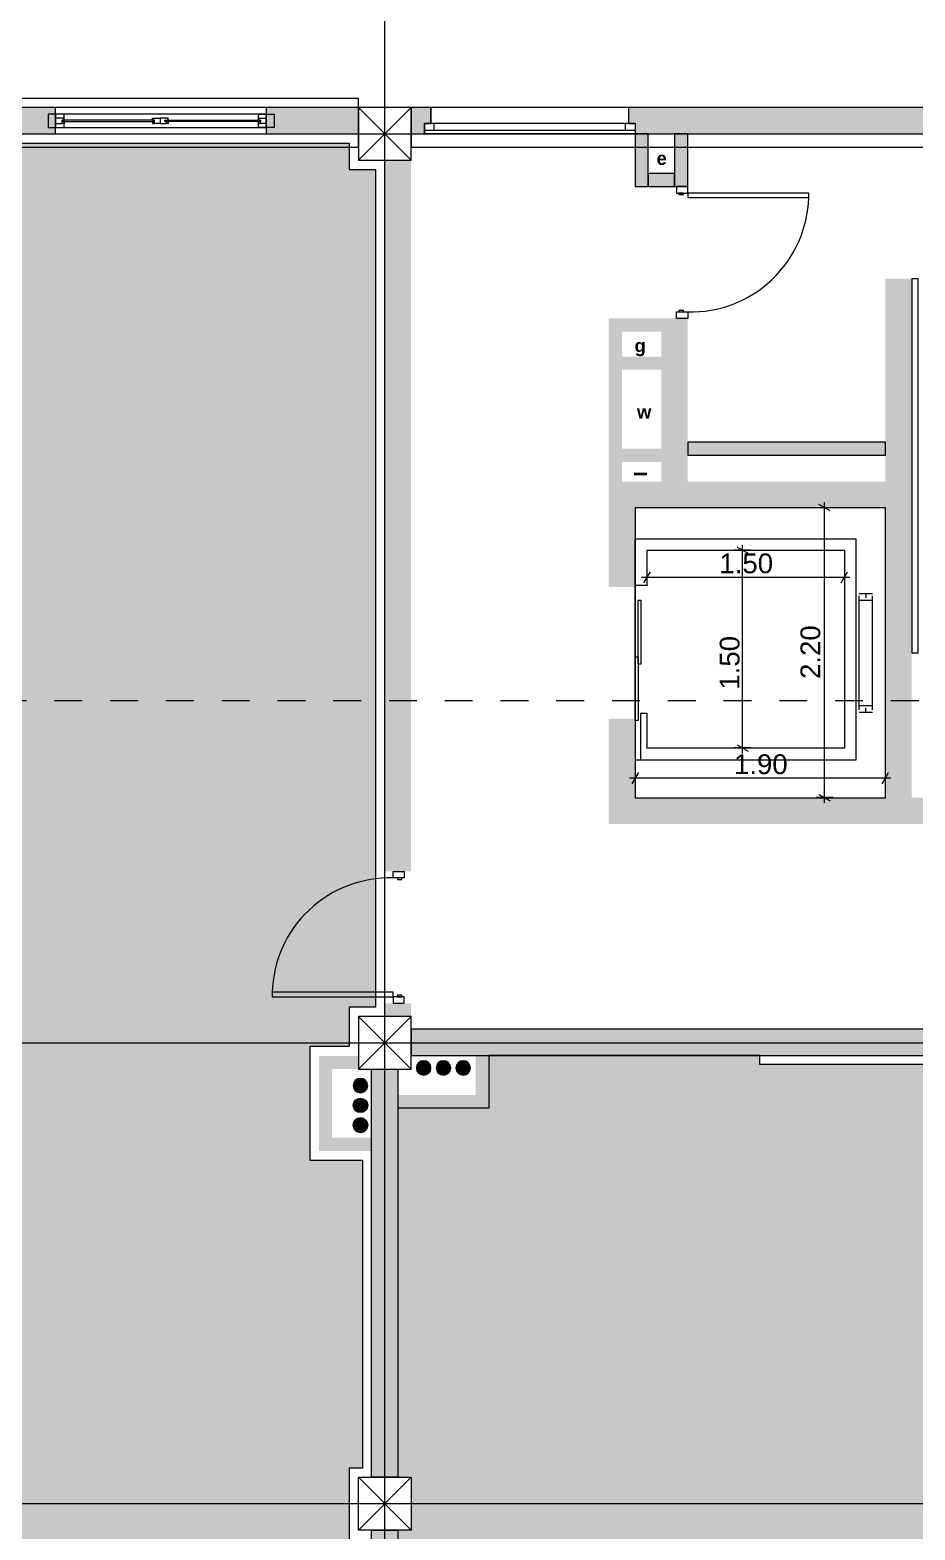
# Model space of a CAD drawing. Header units: millimetres. Extents: x 476244520 to 476657119, y 4620824743 to 4621446928.
# Drawn here: x 476415261 to 476421979, y 4621073856 to 4621085246 of the extents above; entities that cross this region are included whole.
import ezdxf

# ---------------------------------------------------------------- set-up
doc = ezdxf.new("R2010")
doc.units = ezdxf.units.MM
doc.header["$MEASUREMENT"] = 0
doc.linetypes.add('Dashed', pattern=[423.333333, 211.666667, -211.666667])
for name, color, linetype, lineweight in [('2D Drafting - General_Pen_No__1_Pen_No__7', 7, 'Continuous', 0), ('2D Drafting - General_Pen_No__1_Pen_No__7_Pen_No__7', 7, 'Continuous', 0), ('2D Drafting - General_Pen_No__250_Pen_No__7_Pen_No__154', 154, 'Continuous', 0), ('2D Drafting - General_Pen_No__250_Pen_No__7_Pen_No__250', 7, 'Continuous', 0), ('2D Drafting - General_Pen_No__250_Pen_No__7_Pen_No__7', 7, 'Continuous', 0), ('Doors_Pen_No__7_Pen_No__7_Pen_No__7', 7, 'Continuous', 0), ('G-Anno-Nplt_Pen_No__151', 151, 'Continuous', 0), ('G-Anno-Nplt_Pen_No__4', 7, 'Continuous', 0), ('G-Anno-Nplt_Pen_No__7', 7, 'Continuous', 0), ('gegmebi_Pen_No__7_Pen_No__7', 7, 'Continuous', 0), ('kar-panjara_Pen_No__7_Pen_No__7_Pen_No__7', 7, 'Continuous', 0), ('New_._Pen_No__1', 1, 'Continuous', 0), ('New_2D Drafting - General_Pen_No__250_Pen_No__7_Pen_No__154', 154, 'Continuous', 0), ('New_2D Drafting - General_Pen_No__250_Pen_No__7_Pen_No__250', 7, 'Continuous', 0), ('New_2D Drafting - General_Pen_No__250_Pen_No__7_Pen_No__7', 7, 'Continuous', 0), ('New_2D Drafting - General_Pen_No__30_Pen_No__9_Pen_No__9_Pen_No__250', 7, 'Continuous', 0), ('New_2D Drafting - General_Pen_No__30_Pen_No__9_Pen_No__9_Pen_No__4', 7, 'Continuous', 0), ('New_2D Drafting - General_Pen_No__30_Pen_No__9_Pen_No__9_Pen_No__7', 7, 'Continuous', 0), ('New_R03_Nakveti_Pen_No__250', 7, 'Continuous', 0), ('New_R03_Nakveti_Pen_No__4', 7, 'Continuous', 0), ('New_reg_nak_Pen_No__7', 7, 'Continuous', 0), ('New_shenobebi_Pen_No__1', 1, 'Continuous', 0), ('New_shenobebi_Pen_No__7', 7, 'Continuous', 0), ('New_Structural - Bearing_Pen_No__250', 7, 'Continuous', 0), ('shaxtebi da milebi_Pen_No__1_Pen_No__1_Pen_No__1', 1, 'Continuous', 0), ('shaxtebi da milebi_Pen_No__1_Pen_No__1_Pen_No__5', 5, 'Continuous', 0), ('zoma_Pen_No__142', 142, 'Continuous', 0), ('zoma_Pen_No__5_Pen_No__5', 5, 'Continuous', 0)]:
    doc.layers.add(name, color=color, linetype=linetype, lineweight=lineweight)
doc.layers.add('shaxtebi da milebi_Pen_No__1_Pen_No__1_Pen_No__252', color=7, linetype='Continuous', lineweight=0, true_color=0x666666)
doc.layers.add('shaxtebi da milebi_Pen_No__5_Pen_No__5_Pen_No__252', color=7, linetype='Continuous', lineweight=0, true_color=0x666666)
doc.layers.add('zoma', color=7, linetype='Continuous')
doc.styles.add('GENERATED_STYLE_2', font='arial.ttf')
doc.styles.add('GENERATED_STYLE_5', font='arialbd.ttf')
doc.dimstyles.new('GENERATED_STYLE__10', dxfattribs={"dimtxt": 150, "dimasz": 64.421331, "dimexe": 0.18, "dimexo": 3, "dimgap": 0.09, "dimtad": 1, "dimlfac": 0.001, "dimzin": 0, "dimdsep": 46, "dimtxsty": 'GENERATED_STYLE_2', "dimblk": 'ARROWHEAD_2', "dimblk1": 'ARROWHEAD_2', "dimblk2": 'ARROWHEAD_2', "dimcen": 0.09, "dimclrd": 142, "dimclre": 142, "dimclrt": 142, "dimadec": 0, "dimazin": 0, "dimtfac": 1, "dimtdec": 4, "dimtmove": 2, "dimatfit": 3, "dimfxl": 1, "dimtolj": 1, "dimtzin": 0, "dimarcsym": 0})
doc.dimstyles.new('GENERATED_STYLE__11', dxfattribs={"dimtxt": 150, "dimasz": 64.421331, "dimexe": 0.18, "dimexo": 3, "dimgap": 0.09, "dimtad": 1, "dimlfac": 0.001, "dimzin": 0, "dimdsep": 46, "dimtxsty": 'GENERATED_STYLE_2', "dimblk": 'ARROWHEAD_2', "dimblk1": 'ARROWHEAD_2', "dimblk2": 'ARROWHEAD_2', "dimcen": 0.09, "dimclrd": 142, "dimclre": 142, "dimclrt": 142, "dimadec": 0, "dimazin": 0, "dimtfac": 1, "dimtdec": 4, "dimtmove": 0, "dimatfit": 3, "dimfxl": 1, "dimtolj": 1, "dimtzin": 0, "dimarcsym": 0})
doc.dimstyles.new('GENERATED_STYLE__9', dxfattribs={"dimtxt": 150, "dimasz": 64.421331, "dimexe": 0.18, "dimexo": 3, "dimgap": 0.09, "dimtad": 1, "dimtih": 1, "dimtoh": 1, "dimlfac": 0.001, "dimzin": 0, "dimdsep": 46, "dimtxsty": 'GENERATED_STYLE_2', "dimblk": 'ARROWHEAD_2', "dimblk1": 'ARROWHEAD_2', "dimblk2": 'ARROWHEAD_2', "dimcen": 0.09, "dimclrd": 142, "dimclre": 142, "dimclrt": 142, "dimadec": 0, "dimazin": 0, "dimtfac": 1, "dimtdec": 4, "dimtmove": 0, "dimatfit": 3, "dimfxl": 1, "dimtolj": 1, "dimtzin": 0, "dimarcsym": 0})

# ---------------------------------------------------------------- blocks, each defined once
blk = doc.blocks.new('*D343', base_point=(476844527, 4621385791))
at = {"layer": 'zoma_Pen_No__142', "color": 142, "linetype": 'Continuous', "lineweight": 0, "transparency": 16777216}
for p, q in [((476419854, 4621079628), (476419854, 4621079501)), ((476421754, 4621079628), (476421754, 4621079501)), ((476419854, 4621079564), (476419813, 4621079564)), ((476419879, 4621079607), (476419830, 4621079522)), ((476421754, 4621079564), (476419854, 4621079564)), ((476421730, 4621079522), (476421779, 4621079607)), ((476421796, 4621079564), (476421754, 4621079564))]:
    blk.add_line(p, q, dxfattribs=at)
at = {"layer": 'zoma_Pen_No__142', "color": 142, "lineweight": 0, "transparency": 16777216, "insert": (476420605, 4621079594), "char_height": 150, "attachment_point": 7, "style": 'GENERATED_STYLE_2'}
blk.add_mtext('\\A1;{\\pql;\\fArial CYR|b0|i0|c204|p34;1.90}', dxfattribs=at)
blk = doc.blocks.new('ARROWHEAD_2')
at = {"color": 0, "linetype": 'Continuous', "lineweight": 0}
for p, q in [((0, 0), (-1, 0)), ((-0.38, -0.66), (0.38, 0.66))]:
    blk.add_line(p, q, dxfattribs=at)
blk = doc.blocks.new('*D344', base_point=(476844527, 4621385791))
at = {"layer": 'zoma_Pen_No__142', "color": 142, "linetype": 'Continuous', "lineweight": 0, "transparency": 16777216}
for p, q in [((476420670, 4621081295), (476420670, 4621081336)), ((476420734, 4621081295), (476420606, 4621081295)), ((476420712, 4621081270), (476420628, 4621081319)), ((476420670, 4621079795), (476420670, 4621081295)), ((476420734, 4621079795), (476420606, 4621079795)), ((476420628, 4621079819), (476420712, 4621079770)), ((476420670, 4621079753), (476420670, 4621079795))]:
    blk.add_line(p, q, dxfattribs=at)
at = {"layer": 'zoma_Pen_No__142', "color": 142, "lineweight": 0, "transparency": 16777216, "insert": (476420649, 4621080237), "char_height": 150, "attachment_point": 7, "rotation": 90, "style": 'GENERATED_STYLE_2'}
blk.add_mtext('\\A1;{\\pql;\\fArial CYR|b0|i0|c204|p34;1.50}', dxfattribs=at)
blk = doc.blocks.new('*D345', base_point=(476844527, 4621385791))
at = {"layer": 'zoma_Pen_No__142', "color": 142, "linetype": 'Continuous', "lineweight": 0, "transparency": 16777216}
for p, q in [((476419968, 4621081131), (476419919, 4621081047)), ((476419944, 4621081152), (476419944, 4621081025)), ((476421419, 4621081047), (476421468, 4621081131)), ((476421444, 4621081152), (476421444, 4621081025)), ((476419944, 4621081089), (476419902, 4621081089)), ((476421444, 4621081089), (476419944, 4621081089)), ((476421485, 4621081089), (476421444, 4621081089))]:
    blk.add_line(p, q, dxfattribs=at)
at = {"layer": 'zoma_Pen_No__142', "color": 142, "lineweight": 0, "transparency": 16777216, "insert": (476420494, 4621081119), "char_height": 150, "attachment_point": 7, "style": 'GENERATED_STYLE_2'}
blk.add_mtext('\\A1;{\\pql;\\fArial CYR|b0|i0|c204|p34;1.50}', dxfattribs=at)
blk = doc.blocks.new('*D346', base_point=(476844527, 4621385791))
at = {"layer": 'zoma_Pen_No__142', "color": 142, "linetype": 'Continuous', "lineweight": 0, "transparency": 16777216}
for p, q in [((476421356, 4621081618), (476421229, 4621081618)), ((476421335, 4621081594), (476421250, 4621081642)), ((476421292, 4621081618), (476421292, 4621081659)), ((476421292, 4621079418), (476421292, 4621081618)), ((476421356, 4621079418), (476421229, 4621079418)), ((476421250, 4621079442), (476421335, 4621079394)), ((476421292, 4621079377), (476421292, 4621079418))]:
    blk.add_line(p, q, dxfattribs=at)
at = {"layer": 'zoma_Pen_No__142', "color": 142, "lineweight": 0, "transparency": 16777216, "insert": (476421262, 4621080318), "char_height": 150, "attachment_point": 7, "rotation": 90, "style": 'GENERATED_STYLE_2'}
blk.add_mtext('\\A1;{\\pql;\\fArial CYR|b0|i0|c204|p34;2.20}', dxfattribs=at)

msp = doc.modelspace()

# ---------------------------------------------------------------- hatches: boundary and pattern name
at = {"layer": '2D Drafting - General_Pen_No__250_Pen_No__7_Pen_No__154', "linetype": 'Continuous', "lineweight": 0}
for points in [[(476418154.207, 4621084656.6), (476418154.207, 4621084456.6), (476418254.207, 4621084456.6), (476418254.207, 4621084536.484), (476418304.21, 4621084536.484), (476418304.21, 4621084656.6), (476418254.207, 4621084656.6)], [(476419804.21, 4621084536.437), (476419854.21, 4621084536.437), (476419854.207, 4621084456.436), (476422954.207, 4621084456.436), (476422954.207, 4621084536.436), (476423004.201, 4621084536.436), (476423004.201, 4621084656.437), (476419804.21, 4621084656.437)]]:
    msp.add_hatch(color=154, dxfattribs=at).paths.add_polyline_path(points)
at = {"layer": '2D Drafting - General_Pen_No__250_Pen_No__7_Pen_No__7', "linetype": 'Continuous', "lineweight": 0}
for points in [[(476414454.207, 4621084456.437), (476415454.207, 4621084456.437), (476415454.207, 4621084656.437), (476414454.207, 4621084656.437)], [(476417054.209, 4621084456.437), (476417754.207, 4621084456.437), (476417754.207, 4621084656.437), (476417054.209, 4621084656.437)], [(476420154.208, 4621084456.437), (476420154.208, 4621084056.48), (476420254.208, 4621084056.48), (476420254.208, 4621084456.437)], [(476417954.207, 4621084256.437), (476417954.207, 4621078856.437), (476418154.207, 4621078856.437), (476418154.207, 4621084256.437)], [(476421754.207, 4621083356.48), (476421754.207, 4621081816.448), (476421954.207, 4621081816.448), (476421954.207, 4621083356.48)], [(476420254.208, 4621083056.48), (476420054.207, 4621083056.48), (476420054.207, 4621081816.448), (476420254.208, 4621081816.448)], [(476417954.207, 4621077856.437), (476417954.207, 4621077756.437), (476418154.207, 4621077756.437), (476418154.207, 4621077856.437)], [(476422854.207, 4621077659.695), (476418154.207, 4621077659.695), (476418154.207, 4621077459.695), (476422854.207, 4621077459.695)], [(476417854.207, 4621076735.419), (476417454.207, 4621076735.419), (476417454.207, 4621077456.437), (476417754.207, 4621077456.437), (476417754.207, 4621077356.437), (476417554.207, 4621077356.437), (476417554.207, 4621076835.607), (476417854.207, 4621076835.607)], [(476418644.207, 4621077459.695), (476418744.395, 4621077459.695), (476418744.395, 4621077059.695), (476418054.207, 4621077059.695), (476418054.207, 4621077159.695), (476418644.207, 4621077159.695)], [(476418054.207, 4621074256.437), (476417854.207, 4621074256.437), (476417854.207, 4621077356.437), (476418054.207, 4621077356.437)], [(476418054.207, 4621067356.437), (476417854.207, 4621067356.437), (476417854.207, 4621073856.437), (476418054.207, 4621073856.437)]]:
    msp.add_hatch(color=7, dxfattribs=at).paths.add_polyline_path(points)
at = {"layer": 'G-Anno-Nplt_Pen_No__151', "linetype": 'Continuous', "lineweight": 0, "true_color": 0x1f2f3f}
msp.add_hatch(color=169, dxfattribs=at).paths.add_polyline_path([(476417884.207, 4621084186.437), (476417884.207, 4621077826.437), (476417684.207, 4621077826.437), (476417684.207, 4621077526.437), (476417384.207, 4621077526.437), (476417384.207, 4621076665.419), (476417784.207, 4621076665.419), (476417784.207, 4621074326.437), (476417684.207, 4621074326.437), (476417684.207, 4621073786.437), (476417784.207, 4621073786.437), (476417784.207, 4621069626.379), (476414384.207, 4621069626.379), (476414384.207, 4621067226.378), (476411624.207, 4621067226.378), (476411624.207, 4621067726.567), (476411224.207, 4621067726.567), (476411224.207, 4621073786.437), (476411324.207, 4621073786.437), (476411324.207, 4621074326.438), (476411224.207, 4621074326.438), (476411224.207, 4621075613.729), (476411154.207, 4621075613.729), (476411154.207, 4621077356.437), (476411254.207, 4621077356.437), (476411254.207, 4621077606.437), (476411554.207, 4621077606.437), (476411554.207, 4621078627.456), (476411154.207, 4621078627.456), (476411154.207, 4621079229.707), (476411224.207, 4621079229.707), (476411224.207, 4621083286.44), (476414724.207, 4621083286.44), (476414724.207, 4621084386.437), (476417684.207, 4621084386.437), (476417684.207, 4621084186.437)])
h = msp.add_hatch(color=169, dxfattribs=at)
h.paths.add_polyline_path([(476418124.207, 4621073856.437), (476418054.207, 4621073856.437), (476418054.207, 4621072715.649), (476418124.207, 4621072715.649), (476418124.207, 4621067426.437), (476418224.207, 4621067426.437), (476418224.207, 4621067226.437), (476424584.207, 4621067226.437), (476424584.207, 4621067426.437), (476424784.207, 4621067426.437), (476424784.207, 4621068726.437), (476431684.207, 4621068726.437), (476431684.207, 4621073786.437), (476430914.019, 4621073786.437), (476430914.019, 4621074326.438), (476431684.207, 4621074326.438), (476431684.207, 4621077286.437), (476431484.207, 4621077286.437), (476431484.207, 4621077389.695), (476425124.207, 4621077389.695), (476425124.207, 4621077286.437), (476424824.137, 4621077286.437), (476424824.137, 4621076989.695), (476423994.019, 4621076989.695), (476423994.019, 4621077389.695), (476420800.56, 4621077389.695), (476420800.56, 4621077459.695), (476418744.395, 4621077459.695), (476418744.395, 4621077059.695), (476418054.207, 4621077059.695), (476418054.207, 4621075698.535), (476418054.207, 4621074256.437), (476418154.207, 4621074256.437), (476418154.207, 4621073856.437)])
h.paths.add_polyline_path([(476424654.207, 4621073856.437), (476425054.207, 4621073856.437), (476425054.207, 4621074256.437), (476424654.207, 4621074256.437)], flags=0)
at = {"layer": 'G-Anno-Nplt_Pen_No__7', "linetype": 'Continuous', "lineweight": 0}
msp.add_hatch(color=7, dxfattribs=at).paths.add_polyline_path([(476421954.207, 4621079216.448), (476424854.207, 4621079216.448), (476424854.207, 4621079416.448), (476421954.207, 4621079416.448)])
at = {"layer": 'New_2D Drafting - General_Pen_No__250_Pen_No__7_Pen_No__154', "linetype": 'Continuous', "lineweight": 0}
for points in [[(476421954.207, 4621081816.448), (476421754.207, 4621081816.448), (476419654.207, 4621081816.448), (476419654.207, 4621081016.448), (476419854.207, 4621081016.448), (476419854.207, 4621081616.448), (476421754.207, 4621081616.448), (476421954.207, 4621081616.448)], [(476421954.207, 4621081616.448), (476421754.207, 4621081616.448), (476421754.207, 4621079416.448), (476419854.207, 4621079416.448), (476419854.207, 4621080016.448), (476419654.207, 4621080016.448), (476419654.207, 4621079216.448), (476421954.207, 4621079216.448), (476421954.207, 4621079416.448)]]:
    msp.add_hatch(color=154, dxfattribs=at).paths.add_polyline_path(points)
at = {"layer": 'New_2D Drafting - General_Pen_No__250_Pen_No__7_Pen_No__7', "linetype": 'Continuous', "lineweight": 0}
for points in [[(476419954.207, 4621084456.395), (476419854.207, 4621084456.395), (476419854.207, 4621084056.395), (476419954.207, 4621084056.395)], [(476421754.207, 4621082016.907), (476421754.207, 4621082116.907), (476420254.207, 4621082116.907), (476420254.207, 4621082016.907)]]:
    msp.add_hatch(color=7, dxfattribs=at).paths.add_polyline_path(points)
at = {"layer": 'New_2D Drafting - General_Pen_No__30_Pen_No__9_Pen_No__9_Pen_No__4', "linetype": 'Continuous', "lineweight": 0}
for points in [[(476420154.208, 4621084156.395), (476419954.207, 4621084156.395), (476419954.207, 4621084056.395), (476420154.208, 4621084056.395)], [(476419754.207, 4621083056.48), (476419754.207, 4621082956.448), (476420054.207, 4621082956.448), (476420054.207, 4621083056.48)]]:
    msp.add_hatch(color=7, dxfattribs=at).paths.add_polyline_path(points)
at = {"layer": 'New_2D Drafting - General_Pen_No__30_Pen_No__9_Pen_No__9_Pen_No__7', "linetype": 'Continuous', "lineweight": 0}
for points in [[(476419654.207, 4621083056.48), (476419654.207, 4621081816.448), (476419754.207, 4621081816.448), (476419754.207, 4621083056.48)], [(476420054.207, 4621082666.448), (476420054.207, 4621082766.448), (476419754.207, 4621082766.448), (476419754.207, 4621082666.448)], [(476420054.207, 4621081966.45), (476420054.207, 4621082066.45), (476419754.207, 4621082066.45), (476419754.207, 4621081966.45)]]:
    msp.add_hatch(color=7, dxfattribs=at).paths.add_polyline_path(points)
at = {"layer": 'shaxtebi da milebi_Pen_No__1_Pen_No__1_Pen_No__1', "linetype": 'Continuous', "lineweight": 0}
for points in [[(476418304.207, 4621077364.695, -1), (476418194.207, 4621077364.695, -1)], [(476417769.207, 4621077175.607, -1), (476417769.207, 4621077285.607, -1)]]:
    msp.add_hatch(color=1, dxfattribs=at).paths.add_polyline_path(points)
at = {"layer": 'shaxtebi da milebi_Pen_No__1_Pen_No__1_Pen_No__252', "linetype": 'Continuous', "lineweight": 0, "true_color": 0x666666}
msp.add_hatch(color=251, dxfattribs=at).paths.add_polyline_path([(476417769.207, 4621076875.607, -1), (476417769.207, 4621076985.607, -1)])
at = {"layer": 'shaxtebi da milebi_Pen_No__1_Pen_No__1_Pen_No__5', "linetype": 'Continuous', "lineweight": 0}
msp.add_hatch(color=5, dxfattribs=at).paths.add_polyline_path([(476417769.207, 4621077025.607, -1), (476417769.207, 4621077135.607, -1)])
at = {"layer": 'shaxtebi da milebi_Pen_No__5_Pen_No__5_Pen_No__252', "linetype": 'Continuous', "lineweight": 0, "true_color": 0x666666}
for points in [[(476418454.207, 4621077364.695, 1), (476418344.207, 4621077364.695, 1)], [(476418604.207, 4621077364.695, 1), (476418494.207, 4621077364.695, 1)]]:
    msp.add_hatch(color=251, dxfattribs=at).paths.add_polyline_path(points)

# ---------------------------------------------------------------- linework, layer by layer
at = {"layer": '2D Drafting - General_Pen_No__1_Pen_No__7', "color": 7, "linetype": 'Continuous', "lineweight": 0}
for p, q in [((476418154.207, 4621084256.437), (476417754.207, 4621084656.437)), ((476417754.207, 4621084256.437), (476418154.207, 4621084656.437)), ((476418154.207, 4621077356.437), (476417754.207, 4621077756.437)), ((476417754.207, 4621077356.437), (476418154.207, 4621077756.437)), ((476417754.207, 4621073856.437), (476418154.207, 4621074256.437)), ((476418154.207, 4621073856.437), (476417754.207, 4621074256.437))]:
    msp.add_line(p, q, dxfattribs=at)
at = {"layer": '2D Drafting - General_Pen_No__1_Pen_No__7', "color": 7, "linetype": 'Continuous', "lineweight": 0, "flags": 128}
for points in [[(476411254.207, 4621084356.437), (476417754.207, 4621084356.437), (476417754.207, 4621084656.437), (476411254.207, 4621084656.437)], [(476417754.207, 4621084256.437), (476418154.207, 4621084256.437), (476418154.207, 4621084656.437), (476417754.207, 4621084656.437)], [(476418154.207, 4621084356.437), (476424654.207, 4621084356.437), (476424654.207, 4621084656.437), (476418154.207, 4621084656.437)], [(476417754.207, 4621077356.437), (476418154.207, 4621077356.437), (476418154.207, 4621077756.437), (476417754.207, 4621077756.437)], [(476418154.207, 4621073856.437), (476417754.207, 4621073856.437), (476417754.207, 4621074256.437), (476418154.207, 4621074256.437)]]:
    msp.add_lwpolyline(points, close=True, dxfattribs=at)
at = {"layer": '2D Drafting - General_Pen_No__1_Pen_No__7_Pen_No__7', "color": 7, "linetype": 'Continuous', "lineweight": 0}
for centre, start, end in [((476420279.208, 4621083998.758), 268.396194, 358.396194), ((476417992.455, 4621077914.16), 88.396194, 178.396194)]:
    msp.add_arc(centre, 893.239, start, end, dxfattribs=at)
at = {"layer": '2D Drafting - General_Pen_No__250_Pen_No__7_Pen_No__250', "color": 7, "linetype": 'Continuous', "lineweight": 0, "flags": 128}
for points in [[(476414454.207, 4621084456.437), (476415454.207, 4621084456.437), (476415454.207, 4621084656.437), (476414454.207, 4621084656.437)], [(476417054.209, 4621084456.437), (476417754.207, 4621084456.437), (476417754.207, 4621084656.437), (476417054.209, 4621084656.437)], [(476420154.208, 4621084456.437), (476420154.208, 4621084056.48), (476420254.208, 4621084056.48), (476420254.208, 4621084456.437)], [(476418054.207, 4621074256.437), (476417854.207, 4621074256.437), (476417854.207, 4621077356.437), (476418054.207, 4621077356.437)], [(476418054.207, 4621067356.437), (476417854.207, 4621067356.437), (476417854.207, 4621073856.437), (476418054.207, 4621073856.437)]]:
    msp.add_lwpolyline(points, close=True, dxfattribs=at)
at = {"layer": '2D Drafting - General_Pen_No__250_Pen_No__7_Pen_No__7', "color": 7, "linetype": 'Continuous', "lineweight": 0, "flags": 128}
for points in [[(476418154.207, 4621084656.6), (476418154.207, 4621084456.6), (476418254.207, 4621084456.6), (476418254.207, 4621084536.484), (476418304.21, 4621084536.484), (476418304.21, 4621084656.6), (476418254.207, 4621084656.6)], [(476419804.21, 4621084536.437), (476419854.21, 4621084536.437), (476419854.207, 4621084456.436), (476422954.207, 4621084456.436), (476422954.207, 4621084536.436), (476423004.201, 4621084536.436), (476423004.201, 4621084656.437), (476419804.21, 4621084656.437)], [(476422854.207, 4621077659.695), (476418154.207, 4621077659.695), (476418154.207, 4621077459.695), (476422854.207, 4621077459.695)]]:
    msp.add_lwpolyline(points, close=True, dxfattribs=at)
at = {"layer": 'Doors_Pen_No__7_Pen_No__7_Pen_No__7', "color": 7, "linetype": 'Continuous', "lineweight": 0, "flags": 128}
for points in [[(476420169.541, 4621084056.48), (476420169.541, 4621084007.091), (476420254.208, 4621084007.091), (476420254.208, 4621084056.48)], [(476420187.541, 4621084007.091), (476420187.541, 4621083995.98), (476420220.875, 4621083995.98), (476420220.875, 4621084007.091)], [(476420254.208, 4621084007.091), (476420254.208, 4621083973.758), (476421172.097, 4621083973.758), (476421172.097, 4621084007.091)], [(476420169.541, 4621083056.48), (476420169.541, 4621083105.869), (476420254.208, 4621083105.869), (476420254.208, 4621083056.48)], [(476420187.541, 4621083116.98), (476420187.541, 4621083105.869), (476420220.875, 4621083105.869), (476420220.875, 4621083116.98)], [(476418102.122, 4621078856.437), (476418102.122, 4621078807.048), (476418017.455, 4621078807.048), (476418017.455, 4621078856.437)], [(476418084.122, 4621078795.937), (476418084.122, 4621078807.048), (476418050.788, 4621078807.048), (476418050.788, 4621078795.937)], [(476418017.455, 4621077905.826), (476418017.455, 4621077939.16), (476417099.566, 4621077939.16), (476417099.566, 4621077905.826)], [(476418102.122, 4621077856.437), (476418102.122, 4621077905.826), (476418017.455, 4621077905.826), (476418017.455, 4621077856.437)], [(476418084.122, 4621077905.826), (476418084.122, 4621077916.937), (476418050.788, 4621077916.937), (476418050.788, 4621077905.826)]]:
    msp.add_lwpolyline(points, close=True, dxfattribs=at)
at = {"layer": 'G-Anno-Nplt_Pen_No__4', "color": 7, "linetype": 'Continuous', "lineweight": 0, "flags": 128}
for points in [[(476414724.207, 4621084386.437), (476417684.207, 4621084386.437), (476417684.207, 4621084186.437), (476417884.207, 4621084186.437), (476417884.207, 4621077826.437), (476417684.207, 4621077826.437), (476417684.207, 4621077526.437), (476417384.207, 4621077526.437), (476417384.207, 4621076665.419), (476417784.207, 4621076665.419), (476417784.207, 4621074326.437), (476417684.207, 4621074326.437), (476417684.207, 4621073786.437)], [(476423994.019, 4621077389.695), (476420800.56, 4621077389.695), (476420800.56, 4621077459.695), (476418744.395, 4621077459.695), (476418744.395, 4621077059.695), (476418054.207, 4621077059.695), (476418054.207, 4621075698.535), (476418054.207, 4621074256.437), (476418154.207, 4621074256.437), (476418154.207, 4621073856.437), (476418124.207, 4621073856.437), (476418054.207, 4621073856.437), (476418054.207, 4621072715.649), (476418124.207, 4621072715.649), (476418124.207, 4621067426.437), (476418224.207, 4621067426.437), (476418224.207, 4621067226.437), (476424584.207, 4621067226.437)]]:
    msp.add_lwpolyline(points, dxfattribs=at)
at = {"layer": 'gegmebi_Pen_No__7_Pen_No__7', "color": 7, "linetype": 'Continuous', "lineweight": 0, "flags": 128}
msp.add_lwpolyline([(476422004.207, 4621082330.514), (476422004.207, 4621083356.48), (476421954.207, 4621083356.48), (476421954.207, 4621080516.48), (476422004.207, 4621080516.48)], close=True, dxfattribs=at)
at = {"layer": 'kar-panjara_Pen_No__7_Pen_No__7_Pen_No__7', "color": 7, "linetype": 'Continuous', "lineweight": 0, "flags": 128}
for points in [[(476415519.637, 4621084606.414), (476415399.637, 4621084606.414), (476415399.637, 4621084506.414), (476415519.637, 4621084506.414)], [(476415454.207, 4621084506.415), (476417054.209, 4621084506.47), (476417054.209, 4621084606.415), (476415454.207, 4621084606.359)], [(476415454.207, 4621084536.53), (476415504.637, 4621084536.53), (476415504.637, 4621084551.53), (476415504.637, 4621084561.53), (476415519.637, 4621084561.53), (476415519.637, 4621084576.53), (476415454.207, 4621084576.53)], [(476415504.637, 4621084551.53), (476416204.637, 4621084551.53), (476416204.637, 4621084561.53), (476415504.637, 4621084561.53)], [(476415519.637, 4621084536.53), (476415504.637, 4621084536.53), (476415504.637, 4621084551.53), (476415519.637, 4621084551.53)], [(476416249.637, 4621084536.53), (476416204.637, 4621084536.53), (476416204.637, 4621084551.53), (476416204.637, 4621084561.53), (476416189.637, 4621084561.53), (476416189.637, 4621084576.53), (476416249.637, 4621084576.53)], [(476416189.637, 4621084536.53), (476416204.637, 4621084536.53), (476416204.637, 4621084551.53), (476416189.637, 4621084551.53)], [(476416249.637, 4621084536.53), (476416294.637, 4621084536.53), (476416294.637, 4621084551.53), (476416294.637, 4621084561.53), (476416309.637, 4621084561.53), (476416309.637, 4621084576.53), (476416249.637, 4621084576.53)], [(476417009.209, 4621084551.53), (476416285.369, 4621084551.53), (476416285.369, 4621084561.53), (476417009.209, 4621084561.53)], [(476416309.637, 4621084536.53), (476416294.637, 4621084536.53), (476416294.637, 4621084551.53), (476416309.637, 4621084551.53)], [(476416994.534, 4621084606.414), (476417114.534, 4621084606.414), (476417114.534, 4621084506.414), (476416994.534, 4621084506.414)], [(476417054.209, 4621084536.53), (476417009.209, 4621084536.53), (476417009.209, 4621084551.53), (476417009.209, 4621084561.53), (476416994.534, 4621084561.53), (476416994.534, 4621084576.53), (476417054.209, 4621084576.53)], [(476416994.534, 4621084536.53), (476417009.209, 4621084536.53), (476417009.209, 4621084551.53), (476416994.534, 4621084551.53)]]:
    msp.add_lwpolyline(points, close=True, dxfattribs=at)
at = {"layer": 'New_2D Drafting - General_Pen_No__250_Pen_No__7_Pen_No__250', "color": 7, "linetype": 'Continuous', "lineweight": 0, "flags": 128}
for points in [[(476419954.207, 4621084456.395), (476419854.207, 4621084456.395), (476419854.207, 4621084056.395), (476419954.207, 4621084056.395)], [(476421754.207, 4621082016.907), (476421754.207, 4621082116.907), (476420254.207, 4621082116.907), (476420254.207, 4621082016.907)]]:
    msp.add_lwpolyline(points, close=True, dxfattribs=at)
at = {"layer": 'New_2D Drafting - General_Pen_No__30_Pen_No__9_Pen_No__9_Pen_No__250', "color": 7, "linetype": 'Continuous', "lineweight": 0, "flags": 128}
msp.add_lwpolyline([(476420154.208, 4621084156.395), (476419954.207, 4621084156.395), (476419954.207, 4621084056.395), (476420154.208, 4621084056.395)], close=True, dxfattribs=at)
at = {"layer": 'New_R03_Nakveti_Pen_No__250', "color": 7, "linetype": 'Continuous', "lineweight": 0}
for p, q in [((476421555.767, 4621080966.448), (476421655.767, 4621080966.448)), ((476421555.767, 4621080083.114), (476421555.767, 4621080949.781)), ((476421555.767, 4621080916.448), (476421655.767, 4621080916.448)), ((476421605.767, 4621080966.448), (476421605.767, 4621080933.114)), ((476421655.767, 4621080083.114), (476421655.767, 4621080949.781)), ((476421555.767, 4621080116.448), (476421655.767, 4621080116.448)), ((476421605.767, 4621080066.448), (476421605.767, 4621080099.781)), ((476421555.767, 4621080066.448), (476421655.767, 4621080066.448))]:
    msp.add_line(p, q, dxfattribs=at)
at = {"layer": 'New_R03_Nakveti_Pen_No__4', "color": 7, "linetype": 'Continuous', "lineweight": 0}
for p, q in [((476419854.207, 4621081028.116), (476419854.207, 4621081382.749)), ((476419854.207, 4621081382.749), (476421533.579, 4621081382.749)), ((476421533.579, 4621079703.377), (476421533.579, 4621081382.749)), ((476419943.893, 4621081293.063), (476419943.893, 4621081028.116)), ((476421443.893, 4621081293.063), (476419943.893, 4621081293.063)), ((476421443.893, 4621081293.063), (476421443.893, 4621079793.063)), ((476419943.893, 4621081028.116), (476419854.207, 4621081028.116)), ((476419854.207, 4621080058.011), (476419854.207, 4621081028.116)), ((476419854.207, 4621080058.011), (476419854.207, 4621079703.377)), ((476419899.05, 4621079703.377), (476419899.05, 4621080058.011)), ((476419899.05, 4621080058.011), (476419943.893, 4621080058.011)), ((476419943.893, 4621080058.011), (476419943.893, 4621079793.063)), ((476421443.893, 4621079793.063), (476419943.893, 4621079793.063)), ((476419854.207, 4621079703.377), (476421533.579, 4621079703.377))]:
    msp.add_line(p, q, dxfattribs=at)
for points in [[(476419876.628, 4621080430.956), (476419876.628, 4621080916.008), (476419899.05, 4621080916.008), (476419899.05, 4621080430.956)], [(476419854.207, 4621080001.957), (476419854.207, 4621080487.009), (476419876.628, 4621080487.009), (476419876.628, 4621080001.957)]]:
    msp.add_lwpolyline(points, close=True, dxfattribs=at)
at = {"layer": 'New_reg_nak_Pen_No__7', "color": 7, "linetype": 'Continuous', "lineweight": 0, "flags": 128}
msp.add_lwpolyline([(476417754.207, 4621084656.437), (476417754.207, 4621084726.437), (476414454.207, 4621084726.437), (476414454.207, 4621084656.437)], dxfattribs=at)
at = {"layer": 'New_shenobebi_Pen_No__1', "color": 1, "linetype": 'Dashed', "lineweight": 0}
msp.add_lwpolyline([(476436401.006, 4621080152.14), (476385327.793, 4621080152.14)], dxfattribs=at)
at = {"layer": 'New_shenobebi_Pen_No__7', "color": 7, "linetype": 'Continuous', "lineweight": 0}
msp.add_lwpolyline([(476421754.207, 4621079416.448), (476421754.207, 4621081616.448), (476419854.207, 4621081616.448), (476419854.207, 4621079416.448)], close=True, dxfattribs=at)
at = {"layer": 'New_Structural - Bearing_Pen_No__250', "color": 7, "linetype": 'Continuous', "lineweight": 0}
for p, q in [((476418304.213, 4621084656.484), (476418304.21, 4621084536.484)), ((476419804.213, 4621084656.437), (476418304.213, 4621084656.484)), ((476419804.213, 4621084656.437), (476419804.21, 4621084536.437)), ((476418254.21, 4621084536.485), (476418254.208, 4621084486.485)), ((476418254.21, 4621084536.485), (476418254.208, 4621084486.485)), ((476418329.21, 4621084536.483), (476418254.21, 4621084536.485)), ((476418304.21, 4621084536.484), (476418254.21, 4621084536.485)), ((476418304.21, 4621084536.484), (476418254.21, 4621084536.485)), ((476418329.208, 4621084486.483), (476418329.21, 4621084536.483)), ((476419779.21, 4621084536.438), (476418329.21, 4621084536.483)), ((476419779.21, 4621084536.438), (476419779.208, 4621084486.438)), ((476419854.21, 4621084536.436), (476419779.21, 4621084536.438)), ((476419804.21, 4621084536.437), (476419854.21, 4621084536.436)), ((476419804.21, 4621084536.437), (476419854.21, 4621084536.436)), ((476419854.21, 4621084536.436), (476419854.208, 4621084486.436)), ((476419854.21, 4621084536.436), (476419854.208, 4621084486.436)), ((476418254.208, 4621084486.485), (476418254.207, 4621084456.485)), ((476419854.207, 4621084456.436), (476418254.207, 4621084456.485)), ((476418254.208, 4621084486.485), (476418329.208, 4621084486.483)), ((476418329.208, 4621084486.483), (476419779.208, 4621084486.438)), ((476419779.208, 4621084486.438), (476419854.208, 4621084486.436)), ((476419854.208, 4621084486.436), (476419854.207, 4621084456.436))]:
    msp.add_line(p, q, dxfattribs=at)
at = {"layer": 'shaxtebi da milebi_Pen_No__1_Pen_No__1_Pen_No__1', "color": 1, "linetype": 'Continuous', "lineweight": 0, "flags": 128}
for points in [[(476418304.207, 4621077364.695, 1), (476418194.207, 4621077364.695, 1)], [(476417769.207, 4621077175.607, 1), (476417769.207, 4621077285.607, 1)]]:
    msp.add_lwpolyline(points, format="xyb", close=True, dxfattribs=at)
at = {"layer": 'shaxtebi da milebi_Pen_No__1_Pen_No__1_Pen_No__252', "color": 251, "linetype": 'Continuous', "lineweight": 0, "true_color": 0x666666, "flags": 128}
for points in [[(476417769.207, 4621076875.607, -1), (476417769.207, 4621076985.607, -1)], [(476417769.207, 4621076875.607, 1), (476417769.207, 4621076985.607, 1)]]:
    msp.add_lwpolyline(points, format="xyb", close=True, dxfattribs=at)
at = {"layer": 'shaxtebi da milebi_Pen_No__1_Pen_No__1_Pen_No__5', "color": 5, "linetype": 'Continuous', "lineweight": 0, "flags": 128}
msp.add_lwpolyline([(476417769.207, 4621077025.607, -1), (476417769.207, 4621077135.607, -1)], format="xyb", close=True, dxfattribs=at)
at = {"layer": 'shaxtebi da milebi_Pen_No__5_Pen_No__5_Pen_No__252', "color": 251, "linetype": 'Continuous', "lineweight": 0, "true_color": 0x666666, "flags": 128}
for points in [[(476418454.207, 4621077364.695, 1), (476418344.207, 4621077364.695, 1)], [(476418604.207, 4621077364.695, 1), (476418494.207, 4621077364.695, 1)]]:
    msp.add_lwpolyline(points, format="xyb", close=True, dxfattribs=at)
at = {"layer": 'zoma_Pen_No__5_Pen_No__5', "color": 5, "linetype": 'Continuous', "lineweight": 0}
for p, q in [((476417954.207, 4621063446.84), (476417954.207, 4621088157.646)), ((476386273.656, 4621084456.437), (476436160.037, 4621084456.437)), ((476386273.656, 4621084456.437), (476436160.037, 4621084456.437)), ((476386273.656, 4621077556.437), (476436160.037, 4621077556.437)), ((476386273.656, 4621077556.437), (476436160.037, 4621077556.437)), ((476386273.656, 4621074056.437), (476436160.037, 4621074056.437)), ((476386273.656, 4621074056.437), (476436160.037, 4621074056.437))]:
    msp.add_line(p, q, dxfattribs=at)

# ---------------------------------------------------------------- texts
at = {"layer": 'New_._Pen_No__1', "color": 1, "linetype": 'Continuous', "lineweight": 0, "char_height": 100, "attachment_point": 2, "style": 'GENERATED_STYLE_5'}
for s, insert in [('\\A1;{\\pqc;\\fArial|b1|i0|c0|p34;e}', (476420056.063, 4621084321.692)), ('\\A1;{\\pqc;\\fArial|b1|i0|c0|p34;g}', (476419892.923, 4621082899.516)), ('\\A1;{\\pqc;\\fArial|b1|i0|c0|p34;w}', (476419922.986, 4621082395.388))]:
    msp.add_mtext(s, dxfattribs=dict(at, insert=insert))
at = {"layer": 'New_._Pen_No__1', "color": 1, "linetype": 'Continuous', "lineweight": 0, "insert": (476419844.796, 4621081873.861), "char_height": 100, "attachment_point": 2, "rotation": 90, "style": 'GENERATED_STYLE_5'}
msp.add_mtext('\\A1;{\\pqc;\\fArial|b1|i0|c0|p34;I}', dxfattribs=at)

# ---------------------------------------------------------------- dimensions: what is measured, and where the dimension line sits
at = {"layer": 'zoma', "color": 142, "linetype": 'Continuous', "lineweight": 0}
for base, p1, p2, dimstyle, picture, middle in [((476421292.265, 4621081618.016), (476421267.235, 4621079418.016), (476421150.428, 4621081618.016), 'GENERATED_STYLE__11', '*D346', (476421187.265, 4621080513.297)), ((476420670.051, 4621081294.632), (476420466.482, 4621079794.632), (476420492.58, 4621081294.632), 'GENERATED_STYLE__10', '*D344', (476420574.051, 4621080431.464))]:
    dim = msp.add_linear_dim(base=base, p1=p1, p2=p2, angle=90, dimstyle=dimstyle, dxfattribs=at)
    dim.commit()
    dim.dimension.update_dxf_attribs({"geometry": picture, "text_midpoint": middle, "dimtype": 160, "text_rotation": 90})
for base, p1, p2, picture, middle in [((476419943.893, 4621081088.902), (476421443.893, 4621081293.063), (476419943.893, 4621081293.063), '*D345', (476420689.173, 4621081193.902)), ((476419854.207, 4621079564.379), (476421754.207, 4621079664.364), (476419854.207, 4621079664.364), '*D343', (476420799.487, 4621079669.379))]:
    dim = msp.add_linear_dim(base=base, p1=p1, p2=p2, angle=180, dimstyle='GENERATED_STYLE__9', dxfattribs=at)
    dim.commit()
    dim.dimension.update_dxf_attribs({"geometry": picture, "text_midpoint": middle, "dimtype": 160})

doc.saveas('drawing.dxf')
